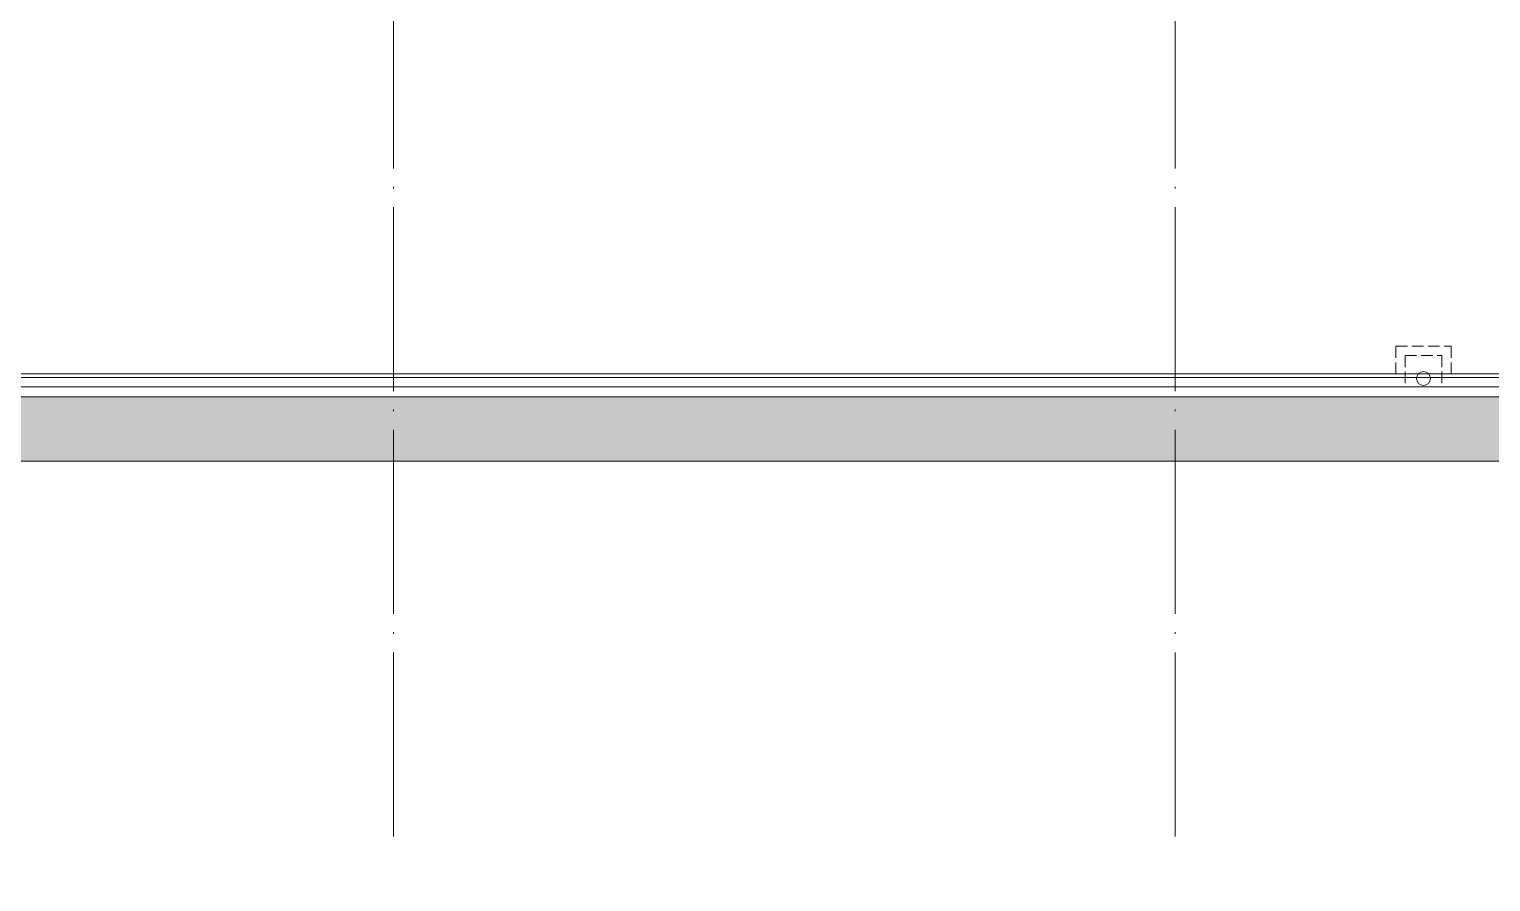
# Model space of a CAD drawing. Extents: x 13114849 to 13479250, y 160225 to 278773.
# Drawn here: x 13338938 to 13354829, y 179590 to 188856 of the extents above; entities that cross this region are included whole.
import ezdxf

# ---------------------------------------------------------------- set-up
doc = ezdxf.new("R2010")
doc.units = 0
doc.header["$LTSCALE"] = 1000
doc.header["$MEASUREMENT"] = 0
doc.linetypes.add('DASH', pattern=[0.35, 0.25, -0.1])
doc.linetypes.add('DOTE', pattern=[2.4200000000000004, 2, -0.2, 0.02, -0.2])
doc.layers.add('建筑底图', color=8, linetype='Continuous', lineweight=13)

msp = doc.modelspace()

# ---------------------------------------------------------------- hatches: boundary and pattern name
at = {"layer": '建筑底图'}
h = msp.add_hatch(dxfattribs=at)
h.set_pattern_fill('钢筋混凝土', color=256, scale=100, style=0)
h.set_pattern_definition([(45, (793255.2557103541, 7.916241884231567e-09), (-176.7766952966369, 176.7766952966369), []), (49.99999999999999, (793255.2557103541, 7.916241884231567e-09), (717.2601826007534, -62.75213498259511), [75, -825]), (355, (793255.2557103541, 7.916241884231567e-09), (-138.751333613, 752.1921337000118), [60, -660]), (100.4514, (793315.0273903534, -5.229339992074529), (578.5093817140216, 689.4395420609536), [63.74019000000001, -701.142112]), (46.18420000000001, (793255.2557103541, 200.0000000079162), (1067.241048625644, -165.5190143290181), [112.5, -1237.5]), (96.6356, (793344.1924553532, 186.2066930079018), (934.6627055487033, 974.1178709004417), [95.610288, -1051.713]), (351.1842, (793255.2557103541, 200.0000000079162), (934.6619451336272, 974.1186009253246), [90, -990]), (21, (793355.2557103541, 150.0000000079162), (596.9070521184617, -402.6188906653388), [75, -825]), (326.0000000000001, (793355.2557103541, 150.0000000079162), (243.3153319215817, 725.150045046853), [60, -660]), (71.4514, (793404.9979433548, 116.4483940079226), (840.22262858149, 322.5304967099524), [63.74019000000001, -701.142112]), (37.50000000000001, (793255.2557103541, 7.916241884231567e-09), (12.15985531729067, 332.8938538313115), [0, -652, 0, -670, 0, -662.5]), (7.499999999999999, (793255.2557103541, 7.916241884231567e-09), (263.0695374421486, 394.4117118823602), [0, -382, 0, -637, 0, -252.5]), (327.5, (793032.2557103541, 7.916241884231567e-09), (533.822436172409, -22.55487173437976), [0, -250, 0, -780, 0, -1035]), (317.5, (792932.2557103541, 7.916241884231567e-09), (583.1861693423863, 100.1049823323177), [0, -325, 0, -518, 0, -735])])
h.paths.add_polyline_path([(13413397.36620498, 184159.5167403135), (13413397.36620497, 184859.5167403136), (13333397.36620318, 184859.515803145), (13333397.36620318, 182478.0167420708), (13333997.36620318, 182478.0167420708), (13333997.36620319, 184159.5158101737)])

# ---------------------------------------------------------------- linework, layer by layer
at = {"layer": '建筑底图', "linetype": 'DOTE'}
for p, q in [((13342897.36620497, 180083.0282935039), (13342897.36620497, 209559.5146856282)), ((13351397.36620497, 180083.0282935039), (13351397.36620497, 209559.5146856282))]:
    msp.add_line(p, q, dxfattribs=at)
at = {"layer": '建筑底图', "linetype": 'DASH', "ltscale": 0.5}
for p, q in [((13353797.36620498, 185409.515698885), (13353797.36620498, 185069.5146856282)), ((13353797.36620498, 185409.515698885), (13354397.36620498, 185409.515698885)), ((13353897.36620498, 185309.515698885), (13353897.36620498, 184969.5146856282)), ((13353897.36620498, 185309.515698885), (13354297.36620498, 185309.515698885)), ((13354297.36620498, 185309.515698885), (13354297.36620498, 184969.5146856282)), ((13354397.36620498, 185409.515698885), (13354397.36620498, 185069.5146856282))]:
    msp.add_line(p, q, dxfattribs=at)
at = {"layer": '建筑底图'}
for p, q in [((13413397.36620497, 185109.5167262251), (13333147.36620318, 185109.5167262251)), ((13342897.36620497, 185069.5146856282), (13333147.36620318, 185069.5146856282)), ((13342897.36620497, 184969.5146856282), (13333147.36620318, 184969.5146856282)), ((13342897.36620497, 185069.5146856282), (13368397.36620497, 185069.5146856282)), ((13368397.36620497, 184969.5146856282), (13342897.36620497, 184969.5146856282)), ((13333397.36620318, 184859.515803145), (13413397.36620497, 184859.5167403136)), ((13333997.36620319, 184159.5158101737), (13413397.36620497, 184159.5167403135))]:
    msp.add_line(p, q, dxfattribs=at)
at = {"layer": '建筑底图', "color": 8, "linetype": 'DOTE'}
msp.add_line((13474197.36620497, 184859.5146856282), (13119297.36620772, 184859.5146856282), dxfattribs=at)
at = {"layer": '建筑底图', "color": 8}
msp.add_lwpolyline([(13311597.36622271, 184159.5155477665), (13438197.36620497, 184159.5155477665), (13438197.36620731, 183959.5170308359), (13443697.36620498, 183959.5170308359), (13443697.36620498, 171509.5140157907), (13434296.97019093, 171509.514015788), (13434296.97019093, 165209.5140158274), (13477297.36621002, 165209.5140158488), (13477297.36621011, 178509.5146838985), (13473697.36620497, 180533.5146839736), (13473697.36620497, 207859.5147523294), (13459597.36620497, 207859.5147523294), (13459597.36620497, 205459.5139688094), (13421797.36620497, 205459.5139688094), (13421797.36620497, 205259.5139687569), (13333997.36620318, 205259.5139784271)], dxfattribs=at)
at = {"layer": '建筑底图'}
msp.add_circle((13354097.36620498, 185059.515698885), 74.99999999998633, dxfattribs=at)

doc.saveas('drawing.dxf')
